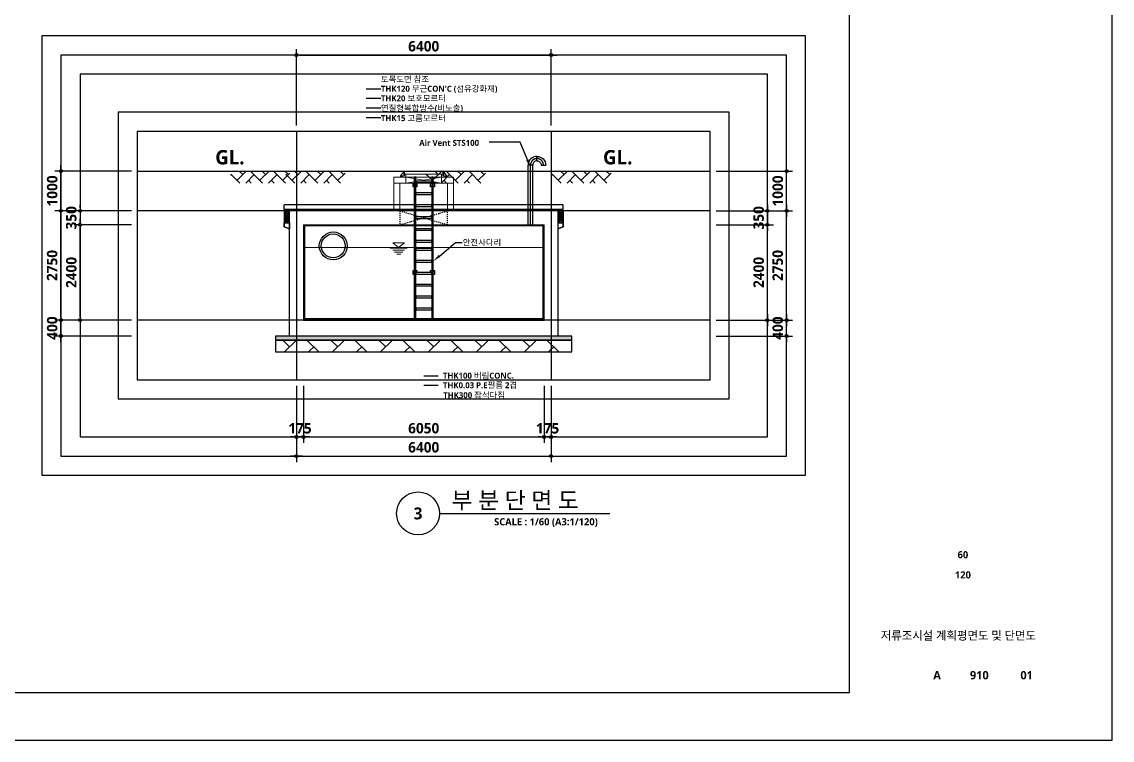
# Model space of a CAD drawing. Header units: millimetres. Extents: x 0 to 50400, y 0 to 35640.
# Drawn here: x 22989 to 50400, y 0 to 18076 of the extents above; entities that cross this region are included whole.
import ezdxf
from ezdxf import colors
from ezdxf.entities.mleader import LeaderData, LeaderLine
from ezdxf.enums import TextEntityAlignment as Align
from ezdxf.math import Vec2, Vec3

# ---------------------------------------------------------------- set-up
doc = ezdxf.new("R2010")
doc.units = ezdxf.units.MM
doc.header["$LTSCALE"] = 100
doc.linetypes.add('CENTERX2', pattern=[101.6, 63.5, -12.7, 12.7, -12.7])
doc.linetypes.add('HID', pattern=[0.5, 0.25, -0.25])
doc.layers.get('Defpoints').update_dxf_attribs({"color": 153})
for name, color, linetype in [('A-ANNO-TITL', 7, 'Continuous'), ('A-LINE01', 1, 'Continuous'), ('A-MKXS-TEXT1', 3, 'Continuous'), ('A-ST-AXIS-DIM', 7, 'Continuous'), ('AA-XXXX-TXT1', 2, 'Continuous'), ('CEN', 1, 'Continuous'), ('col-so', 253, 'Continuous'), ('CON', 2, 'Continuous'), ('CS-LEAT', 3, 'Continuous'), ('dasco-ceraco', 7, 'Continuous'), ('fin-5', 6, 'Continuous'), ('GL', 3, 'Continuous'), ('HAT', 5, 'Continuous'), ('HID', 7, 'HID'), ('Leader', 7, 'Continuous'), ('WAL', 3, 'Continuous'), ('치수선', 1, 'Continuous')]:
    doc.layers.add(name, color=color, linetype=linetype)
doc.layers.add('AR-TEXT', color=7, linetype='Continuous', lineweight=0)
doc.layers.add('G(그리드1)', color=185, linetype='Continuous', plot=False)
doc.layers.add('G(그리드2)', color=235, linetype='Continuous', plot=False)
doc.styles.add('2020음성 1차', font='')
doc.styles.add('SH_대대리576', font='')
doc.styles.add('SH_진천_나눔', font='')
doc.styles.get("Standard").update_dxf_attribs({"font": 'NanumGothic.ttf'})
doc.styles.add('치수문자', font='')
doc.styles.get('2020음성 1차').set_extended_font_data('NanumGothic', bold=True)
doc.styles.get('SH_대대리576').set_extended_font_data('NanumGothic', bold=True)
doc.styles.get('SH_진천_나눔').set_extended_font_data('NanumGothic', bold=True)
doc.styles.get('치수문자').set_extended_font_data('NanumGothic', bold=True)
doc.dimstyles.new('SHP 75', dxfattribs={"dimscale": 75, "dimtxt": 3.5, "dimasz": 1, "dimexe": 2, "dimexo": 2, "dimgap": 1, "dimtad": 1, "dimdec": 0, "dimzin": 0, "dimdsep": 46, "dimtxsty": 'SH_대대리576', "dimblk": 'DIMDOT', "dimcen": 0.09, "dimclrd": 256, "dimclre": 256, "dimclrt": 3, "dimadec": 0, "dimazin": 1, "dimtfac": 1, "dimtdec": 0, "dimtix": 1, "dimtmove": 2, "dimatfit": 0, "dimldrblk": 'DIMDOT', "dimfxl": 1, "dimtfillclr": 3, "dimtolj": 1, "dimtzin": 0, "dimlwd": -1, "dimlwe": -1, "dimarcsym": 0})
pattern_1 = [(45, (-276583.42, -239974.8), (-21.2132034, 21.2132034), [])]

# ---------------------------------------------------------------- blocks, each defined once
blk = doc.blocks.new('DIMDOT')
at = {"color": 0}
blk.add_line((-2, 0), (2, 0), dxfattribs=at)
for radius in [0.5, 0.25]:
    blk.add_circle((0, 0), radius, dxfattribs=at)
blk = doc.blocks.new('*D9028')
at = {"layer": 'A-ST-AXIS-DIM'}
for p, q in [((29893, 15469), (29893, 17389)), ((36293, 15469), (36293, 17389)), ((29968, 17239), (36218, 17239))]:
    blk.add_line(p, q, dxfattribs=at)
at = {"layer": 'Defpoints', "color": 0}
for p in [(36293, 17239), (29893, 15319), (36293, 15319)]:
    blk.add_point(p, dxfattribs=at)
at = {"layer": 'A-ST-AXIS-DIM', "linetype": 'ByBlock', "xscale": 75, "yscale": 75, "zscale": 75, "rotation": 180}
blk.add_blockref('DIMDOT', (29893, 17239), dxfattribs=at)
at = {"layer": 'A-ST-AXIS-DIM', "linetype": 'ByBlock', "xscale": 75, "yscale": 75, "zscale": 75}
blk.add_blockref('DIMDOT', (36293, 17239), dxfattribs=at)
at = {"layer": 'A-ST-AXIS-DIM', "color": 3, "insert": (33093, 17459), "char_height": 262.5, "attachment_point": 5, "style": 'SH_진천_나눔'}
blk.add_mtext('\\A1;6400', dxfattribs=at)
blk = doc.blocks.new('A$C33C00288')
at = {"layer": 'AR-TEXT', "color": 140}
for points in [[(0, 0), (-145, 114)], [(145, 114), (-145, 114)], [(0, 0), (145, 114)], [(-208, -21), (215, -21)], [(-144, -71), (152, -71)], [(-100, -121), (107, -121)], [(-48, -171), (56, -171)]]:
    blk.add_lwpolyline(points, dxfattribs=at)
blk = doc.blocks.new('*D9029')
at = {"layer": 'A-ST-AXIS-DIM'}
for p, q in [((23973, 10644), (23973, 10719)), ((25743, 10569), (23823, 10569)), ((23973, 10169), (23973, 10569)), ((25743, 10169), (23823, 10169)), ((23973, 10094), (23973, 10019))]:
    blk.add_line(p, q, dxfattribs=at)
at = {"layer": 'Defpoints', "color": 0}
for p in [(23973, 10569), (25893, 10569), (25893, 10169)]:
    blk.add_point(p, dxfattribs=at)
at = {"layer": 'A-ST-AXIS-DIM', "linetype": 'ByBlock', "xscale": 75, "yscale": 75, "zscale": 75}
for p, rotation in [((23973, 10569), 270), ((23973, 10169), 90)]:
    blk.add_blockref('DIMDOT', p, dxfattribs=dict(at, rotation=rotation))
at = {"layer": 'A-ST-AXIS-DIM', "color": 3, "insert": (23754, 10369), "char_height": 262.5, "attachment_point": 5, "rotation": 90, "style": 'SH_진천_나눔'}
blk.add_mtext('\\A1;400', dxfattribs=at)
blk = doc.blocks.new('*D9030')
at = {"layer": 'A-ST-AXIS-DIM'}
for p, q in [((25743, 13319), (23823, 13319)), ((23973, 10644), (23973, 13244)), ((25743, 10569), (23823, 10569))]:
    blk.add_line(p, q, dxfattribs=at)
at = {"layer": 'Defpoints', "color": 0}
for p in [(23973, 13319), (25893, 13319), (25893, 10569)]:
    blk.add_point(p, dxfattribs=at)
at = {"layer": 'A-ST-AXIS-DIM', "linetype": 'ByBlock', "xscale": 75, "yscale": 75, "zscale": 75}
for p, rotation in [((23973, 13319), 90), ((23973, 10569), 270)]:
    blk.add_blockref('DIMDOT', p, dxfattribs=dict(at, rotation=rotation))
at = {"layer": 'A-ST-AXIS-DIM', "color": 3, "insert": (23753, 11944), "char_height": 262.5, "attachment_point": 5, "rotation": 90, "style": 'SH_진천_나눔'}
blk.add_mtext('\\A1;2750', dxfattribs=at)
blk = doc.blocks.new('*D9032')
at = {"layer": 'A-ST-AXIS-DIM'}
for p, q in [((25743, 12969), (24303, 12969)), ((24453, 10644), (24453, 12894)), ((25743, 10569), (24303, 10569))]:
    blk.add_line(p, q, dxfattribs=at)
at = {"layer": 'Defpoints', "color": 0}
for p in [(24453, 12969), (25893, 12969), (25893, 10569)]:
    blk.add_point(p, dxfattribs=at)
at = {"layer": 'A-ST-AXIS-DIM', "linetype": 'ByBlock', "xscale": 75, "yscale": 75, "zscale": 75}
for p, rotation in [((24453, 12969), 90), ((24453, 10569), 270)]:
    blk.add_blockref('DIMDOT', p, dxfattribs=dict(at, rotation=rotation))
at = {"layer": 'A-ST-AXIS-DIM', "color": 3, "insert": (24234, 11769), "char_height": 262.5, "attachment_point": 5, "rotation": 90, "style": 'SH_진천_나눔'}
blk.add_mtext('\\A1;2400', dxfattribs=at)
blk = doc.blocks.new('*D9034')
at = {"layer": 'A-ST-AXIS-DIM'}
for p, q in [((24453, 13394), (24453, 13469)), ((25743, 13319), (24303, 13319)), ((24453, 13319), (24453, 12969)), ((25743, 12969), (24303, 12969)), ((24453, 12894), (24453, 12819))]:
    blk.add_line(p, q, dxfattribs=at)
at = {"layer": 'Defpoints', "color": 0}
for p in [(25893, 13319), (24453, 12969), (25893, 12969)]:
    blk.add_point(p, dxfattribs=at)
at = {"layer": 'A-ST-AXIS-DIM', "linetype": 'ByBlock', "xscale": 75, "yscale": 75, "zscale": 75}
for p, rotation in [((24453, 13319), 270), ((24453, 12969), 90)]:
    blk.add_blockref('DIMDOT', p, dxfattribs=dict(at, rotation=rotation))
at = {"layer": 'A-ST-AXIS-DIM', "color": 3, "insert": (24233, 13144), "char_height": 262.5, "attachment_point": 5, "rotation": 90, "style": 'SH_진천_나눔'}
blk.add_mtext('\\A1;350', dxfattribs=at)
blk = doc.blocks.new('*D9035')
at = {"layer": 'A-ST-AXIS-DIM'}
for p, q in [((25743, 14319), (23823, 14319)), ((23973, 13394), (23973, 14244)), ((25743, 13319), (23823, 13319))]:
    blk.add_line(p, q, dxfattribs=at)
at = {"layer": 'Defpoints', "color": 0}
for p in [(23973, 14319), (25893, 14319), (25893, 13319)]:
    blk.add_point(p, dxfattribs=at)
at = {"layer": 'A-ST-AXIS-DIM', "linetype": 'ByBlock', "xscale": 75, "yscale": 75, "zscale": 75}
for p, rotation in [((23973, 14319), 90), ((23973, 13319), 270)]:
    blk.add_blockref('DIMDOT', p, dxfattribs=dict(at, rotation=rotation))
at = {"layer": 'A-ST-AXIS-DIM', "color": 3, "insert": (23754, 13819), "char_height": 262.5, "attachment_point": 5, "rotation": 90, "style": 'SH_진천_나눔'}
blk.add_mtext('\\A1;1000', dxfattribs=at)
blk = doc.blocks.new('*D9036')
at = {"layer": 'A-ST-AXIS-DIM'}
for p, q in [((29893, 8919), (29893, 7479)), ((30068, 8919), (30068, 7479)), ((29818, 7629), (29743, 7629)), ((29893, 7629), (30068, 7629)), ((30143, 7629), (30218, 7629))]:
    blk.add_line(p, q, dxfattribs=at)
at = {"layer": 'Defpoints', "color": 0}
for p in [(29893, 9069), (30068, 9069), (30068, 7629)]:
    blk.add_point(p, dxfattribs=at)
at = {"layer": 'A-ST-AXIS-DIM', "linetype": 'ByBlock', "xscale": 75, "yscale": 75, "zscale": 75}
blk.add_blockref('DIMDOT', (29893, 7629), dxfattribs=at)
at = {"layer": 'A-ST-AXIS-DIM', "linetype": 'ByBlock', "xscale": 75, "yscale": 75, "zscale": 75, "rotation": 180}
blk.add_blockref('DIMDOT', (30068, 7629), dxfattribs=at)
at = {"layer": 'A-ST-AXIS-DIM', "color": 3, "insert": (29981, 7847), "char_height": 262.5, "attachment_point": 5, "style": 'SH_진천_나눔'}
blk.add_mtext('\\A1;175', dxfattribs=at)
blk = doc.blocks.new('*D9037')
at = {"layer": 'A-ST-AXIS-DIM'}
for p, q in [((29893, 8919), (29893, 6999)), ((36293, 8919), (36293, 6999)), ((29968, 7149), (36218, 7149))]:
    blk.add_line(p, q, dxfattribs=at)
at = {"layer": 'Defpoints', "color": 0}
for p in [(29893, 9069), (36293, 9069), (36293, 7149)]:
    blk.add_point(p, dxfattribs=at)
at = {"layer": 'A-ST-AXIS-DIM', "linetype": 'ByBlock', "xscale": 75, "yscale": 75, "zscale": 75, "rotation": 180}
blk.add_blockref('DIMDOT', (29893, 7149), dxfattribs=at)
at = {"layer": 'A-ST-AXIS-DIM', "linetype": 'ByBlock', "xscale": 75, "yscale": 75, "zscale": 75}
blk.add_blockref('DIMDOT', (36293, 7149), dxfattribs=at)
at = {"layer": 'A-ST-AXIS-DIM', "color": 3, "insert": (33093, 7369), "char_height": 262.5, "attachment_point": 5, "style": 'SH_진천_나눔'}
blk.add_mtext('\\A1;6400', dxfattribs=at)
blk = doc.blocks.new('*D9038')
at = {"layer": 'A-ST-AXIS-DIM'}
for p, q in [((36118, 8919), (36118, 7479)), ((36293, 8919), (36293, 7479)), ((36043, 7629), (35968, 7629)), ((36293, 7629), (36118, 7629)), ((36368, 7629), (36443, 7629))]:
    blk.add_line(p, q, dxfattribs=at)
at = {"layer": 'Defpoints', "color": 0}
for p in [(36118, 9069), (36293, 9069), (36118, 7629)]:
    blk.add_point(p, dxfattribs=at)
at = {"layer": 'A-ST-AXIS-DIM', "linetype": 'ByBlock', "xscale": 75, "yscale": 75, "zscale": 75}
blk.add_blockref('DIMDOT', (36118, 7629), dxfattribs=at)
at = {"layer": 'A-ST-AXIS-DIM', "linetype": 'ByBlock', "xscale": 75, "yscale": 75, "zscale": 75, "rotation": 180}
blk.add_blockref('DIMDOT', (36293, 7629), dxfattribs=at)
at = {"layer": 'A-ST-AXIS-DIM', "color": 3, "insert": (36206, 7847), "char_height": 262.5, "attachment_point": 5, "style": 'SH_진천_나눔'}
blk.add_mtext('\\A1;175', dxfattribs=at)
blk = doc.blocks.new('*D9039')
at = {"layer": 'A-ST-AXIS-DIM'}
for p, q in [((30068, 8919), (30068, 7479)), ((36118, 8919), (36118, 7479)), ((30143, 7629), (36043, 7629))]:
    blk.add_line(p, q, dxfattribs=at)
at = {"layer": 'Defpoints', "color": 0}
for p in [(30068, 9069), (36118, 9069), (36118, 7629)]:
    blk.add_point(p, dxfattribs=at)
at = {"layer": 'A-ST-AXIS-DIM', "linetype": 'ByBlock', "xscale": 75, "yscale": 75, "zscale": 75, "rotation": 180}
blk.add_blockref('DIMDOT', (30068, 7629), dxfattribs=at)
at = {"layer": 'A-ST-AXIS-DIM', "linetype": 'ByBlock', "xscale": 75, "yscale": 75, "zscale": 75}
blk.add_blockref('DIMDOT', (36118, 7629), dxfattribs=at)
at = {"layer": 'A-ST-AXIS-DIM', "color": 3, "insert": (33093, 7849), "char_height": 262.5, "attachment_point": 5, "style": 'SH_진천_나눔'}
blk.add_mtext('\\A1;6050', dxfattribs=at)
blk = doc.blocks.new('*D9040')
at = {"layer": 'A-ST-AXIS-DIM'}
for p, q in [((42213, 10644), (42213, 10719)), ((40443, 10569), (42363, 10569)), ((42213, 10169), (42213, 10569)), ((40443, 10169), (42363, 10169)), ((42213, 10094), (42213, 10019))]:
    blk.add_line(p, q, dxfattribs=at)
at = {"layer": 'Defpoints', "color": 0}
for p in [(40293, 10569), (42213, 10569), (40293, 10169)]:
    blk.add_point(p, dxfattribs=at)
at = {"layer": 'A-ST-AXIS-DIM', "linetype": 'ByBlock', "xscale": 75, "yscale": 75, "zscale": 75}
for p, rotation in [((42213, 10569), 270), ((42213, 10169), 90)]:
    blk.add_blockref('DIMDOT', p, dxfattribs=dict(at, rotation=rotation))
at = {"layer": 'A-ST-AXIS-DIM', "color": 3, "insert": (41994, 10369), "char_height": 262.5, "attachment_point": 5, "rotation": 90, "style": 'SH_진천_나눔'}
blk.add_mtext('\\A1;400', dxfattribs=at)
blk = doc.blocks.new('*D9041')
at = {"layer": 'A-ST-AXIS-DIM'}
for p, q in [((40443, 13319), (42363, 13319)), ((42213, 10644), (42213, 13244)), ((40443, 10569), (42363, 10569))]:
    blk.add_line(p, q, dxfattribs=at)
at = {"layer": 'Defpoints', "color": 0}
for p in [(40293, 13319), (42213, 13319), (40293, 10569)]:
    blk.add_point(p, dxfattribs=at)
at = {"layer": 'A-ST-AXIS-DIM', "linetype": 'ByBlock', "xscale": 75, "yscale": 75, "zscale": 75}
for p, rotation in [((42213, 13319), 90), ((42213, 10569), 270)]:
    blk.add_blockref('DIMDOT', p, dxfattribs=dict(at, rotation=rotation))
at = {"layer": 'A-ST-AXIS-DIM', "color": 3, "insert": (41993, 11944), "char_height": 262.5, "attachment_point": 5, "rotation": 90, "style": 'SH_진천_나눔'}
blk.add_mtext('\\A1;2750', dxfattribs=at)
blk = doc.blocks.new('*D9042')
at = {"layer": 'A-ST-AXIS-DIM'}
for p, q in [((40443, 12969), (41883, 12969)), ((41733, 10644), (41733, 12894)), ((40443, 10569), (41883, 10569))]:
    blk.add_line(p, q, dxfattribs=at)
at = {"layer": 'Defpoints', "color": 0}
for p in [(40293, 12969), (41733, 12969), (40293, 10569)]:
    blk.add_point(p, dxfattribs=at)
at = {"layer": 'A-ST-AXIS-DIM', "linetype": 'ByBlock', "xscale": 75, "yscale": 75, "zscale": 75}
for p, rotation in [((41733, 12969), 90), ((41733, 10569), 270)]:
    blk.add_blockref('DIMDOT', p, dxfattribs=dict(at, rotation=rotation))
at = {"layer": 'A-ST-AXIS-DIM', "color": 3, "insert": (41514, 11769), "char_height": 262.5, "attachment_point": 5, "rotation": 90, "style": 'SH_진천_나눔'}
blk.add_mtext('\\A1;2400', dxfattribs=at)
blk = doc.blocks.new('*D9043')
at = {"layer": 'A-ST-AXIS-DIM'}
for p, q in [((41733, 13394), (41733, 13469)), ((40443, 13319), (41883, 13319)), ((41733, 13319), (41733, 12969)), ((40443, 12969), (41883, 12969)), ((41733, 12894), (41733, 12819))]:
    blk.add_line(p, q, dxfattribs=at)
at = {"layer": 'Defpoints', "color": 0}
for p in [(40293, 13319), (40293, 12969), (41733, 12969)]:
    blk.add_point(p, dxfattribs=at)
at = {"layer": 'A-ST-AXIS-DIM', "linetype": 'ByBlock', "xscale": 75, "yscale": 75, "zscale": 75}
for p, rotation in [((41733, 13319), 270), ((41733, 12969), 90)]:
    blk.add_blockref('DIMDOT', p, dxfattribs=dict(at, rotation=rotation))
at = {"layer": 'A-ST-AXIS-DIM', "color": 3, "insert": (41513, 13144), "char_height": 262.5, "attachment_point": 5, "rotation": 90, "style": 'SH_진천_나눔'}
blk.add_mtext('\\A1;350', dxfattribs=at)
blk = doc.blocks.new('*D9044')
at = {"layer": 'A-ST-AXIS-DIM'}
for p, q in [((40443, 14319), (42363, 14319)), ((42213, 13394), (42213, 14244)), ((40443, 13319), (42363, 13319))]:
    blk.add_line(p, q, dxfattribs=at)
at = {"layer": 'Defpoints', "color": 0}
for p in [(40293, 14319), (42213, 14319), (40293, 13319)]:
    blk.add_point(p, dxfattribs=at)
at = {"layer": 'A-ST-AXIS-DIM', "linetype": 'ByBlock', "xscale": 75, "yscale": 75, "zscale": 75}
for p, rotation in [((42213, 14319), 90), ((42213, 13319), 270)]:
    blk.add_blockref('DIMDOT', p, dxfattribs=dict(at, rotation=rotation))
at = {"layer": 'A-ST-AXIS-DIM', "color": 3, "insert": (41994, 13819), "char_height": 262.5, "attachment_point": 5, "rotation": 90, "style": 'SH_진천_나눔'}
blk.add_mtext('\\A1;1000', dxfattribs=at)
blk = doc.blocks.new('A$C4B63393F')
at = {"layer": 'dasco-ceraco', "color": 8}
for points in [[(70, 4200), (30, 4200), (30, 634), (70, 634)], [(510, 4200), (470, 4200), (470, 634), (510, 634)], [(470, 4100), (70, 4100), (70, 4060), (470, 4060)], [(470, 3800), (70, 3800), (70, 3760), (470, 3760)], [(470, 3500), (70, 3500), (70, 3460), (470, 3460)], [(470, 3200), (70, 3200), (70, 3160), (470, 3160)], [(470, 2900), (70, 2900), (70, 2860), (470, 2860)], [(470, 2600), (70, 2600), (70, 2560), (470, 2560)], [(470, 2400), (70, 2400), (70, 2360), (470, 2360)], [(470, 2100), (70, 2100), (70, 2060), (470, 2060)], [(470, 1800), (70, 1800), (70, 1760), (470, 1760)], [(470, 1500), (70, 1500), (70, 1460), (470, 1460)], [(470, 1200), (70, 1200), (70, 1160), (470, 1160)], [(470, 900), (70, 900), (70, 860), (470, 860)], [(100, 630), (0, 630), (0, 634), (100, 634)], [(540, 630), (440, 630), (440, 634), (540, 634)]]:
    blk.add_lwpolyline(points, close=True, dxfattribs=at)
for points in [[(30, 3950), (0, 3950), (0, 4050), (30, 4050)], [(70, 4050), (100, 4050), (100, 3950), (70, 3950)], [(470, 3950), (440, 3950), (440, 4050), (470, 4050)], [(510, 4050), (540, 4050), (540, 3950), (510, 3950)], [(30, 1750), (0, 1750), (0, 1850), (30, 1850)], [(70, 1850), (100, 1850), (100, 1800)], [(100, 1750), (100, 1750), (70, 1750)], [(100, 1760), (100, 1750)], [(440, 1800), (440, 1850)], [(440, 1850), (440, 1850), (470, 1850)], [(470, 1750), (440, 1750), (440, 1760)], [(510, 1850), (540, 1850), (540, 1750), (510, 1750)]]:
    blk.add_lwpolyline(points, dxfattribs=at)
for centre in [(13, 3964), (86, 4036), (453, 3964), (526, 4036), (13, 1764), (86, 1836), (526, 1836)]:
    blk.add_circle(centre, 5, dxfattribs=at)
blk = doc.blocks.new('A$C767D5329')
at = {"layer": 'A-LINE01', "color": 251, "lineweight": 0}
for p, q in [((1500, 850), (0, 850)), ((0, 850), (0, 0)), ((167, 877), (241, 974)), ((167, 877), (267, 877)), ((167, 877), (167, 850)), ((194, 877), (194, 850)), ((220, 877), (220, 850)), ((1259, 1000), (241, 1000)), ((241, 1000), (241, 974)), ((241, 974), (246, 968)), ((246, 968), (246, 903)), ((246, 903), (267, 903)), ((267, 1000), (267, 925)), ((1233, 925), (267, 925)), ((267, 903), (267, 877)), ((300, 925), (300, 850)), ((1200, 700), (300, 850)), ((300, 700), (1200, 850)), ((300, 850), (300, 700)), ((1200, 925), (1200, 850)), ((1200, 850), (1200, 700)), ((1233, 1000), (1233, 925)), ((1254, 903), (1233, 903)), ((1233, 903), (1233, 877)), ((1333, 877), (1233, 877)), ((1259, 974), (1254, 968)), ((1254, 968), (1254, 903)), ((1259, 1000), (1259, 974)), ((1333, 877), (1259, 974)), ((1280, 877), (1280, 850)), ((1306, 877), (1306, 850)), ((1333, 877), (1333, 850)), ((1500, 850), (1500, 0)), ((300, 700), (0, 700)), ((150, 700), (150, 0)), ((300, 700), (1200, 700)), ((1200, 700), (1500, 700)), ((1350, 700), (1350, 0))]:
    blk.add_line(p, q, dxfattribs=at)
blk = doc.blocks.new('*U9027')
at = {"layer": 'A-ANNO-TITL'}
blk.add_line((0, 0), (3566, 0), dxfattribs=at)
blk.add_circle((-450, 0), 450, dxfattribs=at)
at = {"layer": 'AA-XXXX-TXT1', "style": 'SH_진천_나눔'}
blk.add_attdef('DWG.TITLE', (250, 100), '', height=350, dxfattribs=at)
at = {"layer": 'AA-XXXX-TXT1', "color": 7, "style": 'SH_진천_나눔'}
blk.add_attdef('NO1', text='', height=300, dxfattribs=at).set_placement((-450, 0), align=Align.MIDDLE)
at = {"layer": 'AA-XXXX-TXT1', "style": 'SH_진천_나눔'}
blk.add_attdef('SCALE', text='', height=150, dxfattribs=at).set_placement((3316, -100), align=Align.TOP_RIGHT)

msp = doc.modelspace()

# ---------------------------------------------------------------- hatches: boundary and pattern name
at = {"layer": 'HAT'}
h = msp.add_hatch(dxfattribs=at)
h.set_pattern_fill('AR-HBONE', color=256, scale=2)
h.set_pattern_definition([(45, (-100342.2, -3441.98), (0, 287.3682), [609.6, -203.2]), (135, (-100198.52, -3298.3), (3e-14, 287.3682), [609.6, -203.2])])
h.paths.add_polyline_path([(29729.1, 14319.2), (28243, 14319.2), (28243, 14019.2), (29729.1, 14019.2)])
h = msp.add_hatch(dxfattribs=at)
h.set_pattern_fill('AR-HBONE', color=256, scale=2)
h.set_pattern_definition([(45, (-98955.4, -3441.98), (0, 287.3682), [609.6, -203.2]), (135, (-98811.7, -3298.3), (3e-14, 287.3682), [609.6, -203.2])])
h.paths.add_polyline_path([(31115.9, 14319.2), (29629.8, 14319.2), (29629.8, 14019.2), (31115.9, 14019.2)])
h = msp.add_hatch(dxfattribs=at)
h.set_pattern_fill('AR-HBONE', color=256, scale=2)
h.set_pattern_definition([(45, (-95427.61, -3441.98), (0, 287.3682), [609.6, -203.2]), (135, (-95283.93, -3298.3), (3e-14, 287.3682), [609.6, -203.2])])
h.paths.add_polyline_path([(34643.7, 14319.2), (33157.6, 14319.2), (33157.6, 14019.2), (34643.7, 14019.2)])
h = msp.add_hatch(dxfattribs=at)
h.set_pattern_fill('AR-HBONE', color=256, scale=2)
h.set_pattern_definition([(45, (-92265.06, -3441.98), (0, 287.3682), [609.6, -203.2]), (135, (-92121.38, -3298.3), (3e-14, 287.3682), [609.6, -203.2])])
h.paths.add_polyline_path([(37806.3, 14319.2), (36320.2, 14319.2), (36320.2, 14019.2), (37806.3, 14019.2)])
at = {"layer": 'HAT', "transparency": 33554687}
h = msp.add_hatch(dxfattribs=at)
h.set_pattern_fill('ANSI31', color=256, scale=30, angle=180)
h.set_pattern_definition(pattern_1)
h.paths.add_polyline_path([(29588, 13319.2), (29688, 13319.2), (29688, 13269.2), (29588, 13269.2)])
h.paths.add_polyline_path([(29588, 13269.2), (29688, 13269.2), (29688, 13209.2), (29588, 13209.2)])
h.paths.add_polyline_path([(29588, 13209.2), (29688, 13209.2), (29688, 13149.2), (29588, 13149.2)])
h.paths.add_polyline_path([(29588, 13149.2), (29688, 13149.2), (29688, 13089.2), (29588, 13089.2)])
h.paths.add_polyline_path([(29588, 13089.2), (29688, 13089.2), (29688, 13029.2), (29588, 13029.2)])
h.paths.add_polyline_path([(29588, 13339.2), (29688, 13339.2), (29688, 13319.2), (29588, 13319.2)])
h = msp.add_hatch(dxfattribs=at)
h.set_pattern_fill('ANSI31', color=256, scale=30)
h.set_pattern_definition(pattern_1)
h.paths.add_polyline_path([(36598, 13319.2), (36498, 13319.2), (36498, 13269.2), (36598, 13269.2)])
h.paths.add_polyline_path([(36598, 13269.2), (36498, 13269.2), (36498, 13209.2), (36598, 13209.2)])
h.paths.add_polyline_path([(36598, 13209.2), (36498, 13209.2), (36498, 13149.2), (36598, 13149.2)])
h.paths.add_polyline_path([(36598, 13149.2), (36498, 13149.2), (36498, 13089.2), (36598, 13089.2)])
h.paths.add_polyline_path([(36598, 13089.2), (36498, 13089.2), (36498, 13029.2), (36598, 13029.2)])
h.paths.add_polyline_path([(36598, 13339.2), (36498, 13339.2), (36498, 13319.2), (36598, 13319.2)])
at = {"layer": 'HAT'}
h = msp.add_hatch(dxfattribs=at)
h.set_pattern_fill('AR-SAND', color=256)
h.set_pattern_definition([(37.5, (-111792.203, -7903.21), (-1.600031, 48.941324), [0, -38.608, 0, -43.18, 0, -41.275]), (7.5, (-111792.203, -7903.21), (44.952328, 71.68251), [0, -20.828, 0, -34.798, 0, -13.335]), (327.5, (-111823.445, -7903.21), (79.099237, 0.143718), [0, -12.7, 0, -45.72, 0, -59.69]), (317.5, (-111823.445, -7903.21), (76.355645, 22.292932), [0, -6.35, 0, -29.972, 0, -34.29])])
h.paths.add_polyline_path([(36818, 10169.2), (29368, 10169.2), (29368, 10069.2), (36818, 10069.2)])
h = msp.add_hatch(dxfattribs=at)
h.set_pattern_fill('AR-HBONE', color=256, scale=4.2)
h.set_pattern_definition([(45, (-111792.2, -7903.2), (0, 603.4732), [1280.16, -426.72]), (135, (-111490.47, -7601.47), (6e-14, 603.4732), [1280.16, -426.72])])
h.paths.add_polyline_path([(36818, 10069.2), (29368, 10069.2), (29368, 9769.2), (36818, 9769.2)])

# ---------------------------------------------------------------- linework, layer by layer
msp.add_lwpolyline([(29368, 10069.2), (29368, 9769.2), (36818, 9769.2), (36818, 10069.2)], close=True)
at = {"ltscale": 30}
for radius in [350, 300]:
    msp.add_circle((30818, 12437.2), radius, dxfattribs=at)
at = {"layer": 'AR-TEXT', "color": 140}
msp.add_lwpolyline([(30098, 12399.2), (36088, 12399.2)], dxfattribs=at)
at = {"layer": 'CEN', "ltscale": 30}
for p, q in [((29893, 15319.2), (29893, 9069.2)), ((36293, 15319.2), (36293, 9069.2)), ((40293, 13319.2), (25893, 13319.2)), ((40293, 10569.2), (25893, 10569.2))]:
    msp.add_line(p, q, dxfattribs=at)
at = {"layer": 'col-so', "transparency": 33554687}
for points in [[(29718, 12869.2), (29588, 12919.2), (29588, 13019.2), (29718, 13019.2)], [(36468, 12869.2), (36598, 12919.2), (36598, 13019.2), (36468, 13019.2)]]:
    msp.add_lwpolyline(points, close=True, dxfattribs=at)
at = {"layer": 'CON'}
for p, q in [((29718, 10169.2), (29718, 13319.2)), ((36468, 13319.2), (29718, 13319.2)), ((36468, 13319.2), (36468, 10169.2)), ((30068, 12969.2), (30068, 10569.2)), ((30068, 12969.2), (36118, 12969.2)), ((36118, 10569.2), (36118, 12969.2)), ((30068, 10569.2), (36118, 10569.2)), ((36468, 10169.2), (29718, 10169.2))]:
    msp.add_line(p, q, dxfattribs=at)
for points in [[(29718, 13019.2), (29588, 13019.2), (29588, 12919.2), (29718, 12869.2)], [(36468, 13019.2), (36598, 13019.2), (36598, 12919.2), (36468, 12869.2)]]:
    msp.add_lwpolyline(points, dxfattribs=at)
at = {"layer": 'CON', "color": 8}
msp.add_lwpolyline([(29368, 10169.2), (29368, 10069.2), (36818, 10069.2), (36818, 10169.2)], close=True, dxfattribs=at)
at = {"layer": 'dasco-ceraco'}
for p, q in [((35718, 12969.2), (35718, 14469.2)), ((35832.3, 12969.2), (35832.3, 14469.2))]:
    msp.add_line(p, q, dxfattribs=at)
at = {"layer": 'dasco-ceraco', "color": 1, "linetype": 'CENTERX2'}
msp.add_line((35775.2, 12969.2), (35775.2, 14469.2), dxfattribs=at)
at = {"layer": 'dasco-ceraco'}
for points in [[(35939.2, 14576.1), (35939.2, 14690.4, 0.4142136), (35718, 14469.2, 0.4142136)], [(35939.2, 14576.1, 0.4142136), (35832.3, 14469.2), (35718, 14469.2)], [(35939.2, 14576.1), (35939.2, 14690.4, -0.4142136), (36160.5, 14469.2, -0.4142136)], [(35939.2, 14576.1, -0.4142136), (36046.2, 14469.2), (36160.5, 14469.2)]]:
    msp.add_lwpolyline(points, format="xyb", dxfattribs=at)
at = {"layer": 'dasco-ceraco', "color": 1, "linetype": 'CENTERX2'}
for start, end in [(90, 180), (0, 90)]:
    msp.add_arc((35939.2, 14469.2), 164.1, start, end, dxfattribs=at)
at = {"layer": 'Defpoints'}
for points in [[(50400, 0), (50400, 35640), (0, 35640), (0, 0)], [(43800, 1200), (43800, 34440), (1200, 34440), (1200, 1200)]]:
    msp.add_lwpolyline(points, close=True, dxfattribs=at)
at = {"layer": 'fin-5'}
for p, q in [((36598, 13469.2), (29588, 13469.2)), ((29588, 13349.2), (29588, 13469.2)), ((36598, 13349.2), (36598, 13469.2)), ((36598, 13349.2), (29588, 13349.2)), ((36088, 12939.2), (30098, 12939.2)), ((30098, 12939.2), (30098, 10599.2)), ((36088, 12939.2), (36088, 10599.2)), ((36088, 10599.2), (30098, 10599.2))]:
    msp.add_line(p, q, dxfattribs=at)
at = {"layer": 'G(그리드1)'}
for points in [[(23493, 6669.2), (42693, 6669.2), (42693, 17719.2), (23493, 17719.2)], [(23973, 7149.2), (42213, 7149.2), (42213, 17239.2), (23973, 17239.2)], [(24453, 7629.2), (41733, 7629.2), (41733, 16759.2), (24453, 16759.2)], [(25413, 8589.2), (40773, 8589.2), (40773, 15799.2), (25413, 15799.2)]]:
    msp.add_lwpolyline(points, close=True, dxfattribs=at)
at = {"layer": 'G(그리드2)'}
msp.add_lwpolyline([(25893, 9069.2), (40293, 9069.2), (40293, 15319.2), (25893, 15319.2)], close=True, dxfattribs=at)
at = {"layer": 'GL'}
msp.add_line((25893, 14319.2), (40293, 14319.2), dxfattribs=at)
at = {"layer": 'HID'}
for p, q in [((36483, 13334.2), (29703, 13334.2)), ((29703, 13334.2), (29703, 13019.2)), ((32493, 12969.2), (33693, 13319.2)), ((32493, 13319.2), (33693, 12969.2)), ((36483, 13334.2), (36483, 13019.2)), ((36103, 12954.2), (30083, 12954.2)), ((30083, 12954.2), (30083, 10584.2)), ((36103, 12954.2), (36103, 10584.2)), ((36103, 10584.2), (30083, 10584.2))]:
    msp.add_line(p, q, dxfattribs=at)
msp.add_lwpolyline([(33693, 13319.2), (32493, 13319.2), (32493, 12969.2), (33693, 12969.2)], close=True, dxfattribs=at)
at = {"layer": 'Leader'}
for p, q in [((31647.5, 16390.5), (32016.8, 16390.5)), ((31647.5, 16150.5), (32016.8, 16150.5)), ((31647.5, 15910.5), (32016.8, 15910.5)), ((31647.5, 15670.5), (32016.8, 15670.5)), ((33093, 9171.6), (33453, 9171.6)), ((33093, 8931.6), (33453, 8931.6))]:
    msp.add_line(p, q, dxfattribs=at)
for points in [[(31647.5, 13349.2, 0, 55.6, 0), (31647.5, 13515.9, 0, 0, 0), (31647.5, 16630.5, 0, 0, 0), (32016.8, 16630.5, 0, 0, 0)], [(33093, 10096.5, 0, 33.3, 0), (33093, 9996.5, 0, 0, 0), (33093, 8691.6, 0, 0, 0), (33453, 8691.6, 0, 0, 0)]]:
    msp.add_lwpolyline(points, format="xyseb", dxfattribs=at)
at = {"layer": 'WAL', "ltscale": 10}
for p, q in [((29588, 13339.2), (29688, 13339.2)), ((29588, 13339.2), (29588, 13029.2)), ((29688, 13339.2), (29688, 13029.2)), ((36598, 13339.2), (36498, 13339.2)), ((36498, 13339.2), (36498, 13029.2)), ((36598, 13339.2), (36598, 13029.2))]:
    msp.add_line(p, q, dxfattribs=at)
at = {"layer": 'WAL'}
for p, q in [((29688, 13269.2), (29588, 13269.2)), ((29688, 13209.2), (29588, 13209.2)), ((36498, 13269.2), (36598, 13269.2)), ((36498, 13209.2), (36598, 13209.2)), ((29688, 13149.2), (29588, 13149.2)), ((29688, 13089.2), (29588, 13089.2)), ((29688, 13029.2), (29588, 13029.2)), ((36498, 13149.2), (36598, 13149.2)), ((36498, 13089.2), (36598, 13089.2)), ((36498, 13029.2), (36598, 13029.2))]:
    msp.add_line(p, q, dxfattribs=at)

# ---------------------------------------------------------------- block references
ref = msp.add_blockref('*U9027', (33490.2, 5705.7), dxfattribs=dict(xscale=1.2, yscale=1.2, zscale=1.2))
ref.add_attrib('SCALE', 'SCALE : 1/60 (A3:1/120)', dxfattribs={"layer": 'A-ANNO-TITL', "height": 180, "style": 'SH_진천_나눔'}).set_placement((37469.9, 5585.7), align=Align.TOP_RIGHT)
ref.add_attrib('DWG.TITLE', '부 분 단 면 도', (33790.2, 5825.7), dxfattribs={"layer": 'A-ANNO-TITL', "height": 420, "style": 'SH_진천_나눔'})
ref.add_attrib('NO1', '3', dxfattribs={"layer": 'A-ANNO-TITL', "color": 7, "height": 300, "style": 'SH_진천_나눔'}).set_placement((32950.2, 5705.7), align=Align.MIDDLE)
at = {"layer": 'AR-TEXT', "color": 0}
msp.add_blockref('A$C33C00288', (32461.1, 12399.2), dxfattribs=at)
at = {"layer": 'CON'}
for name, p in [('A$C767D5329', (32343, 13319.2)), ('A$C4B63393F', (32823.4, 9969.2))]:
    msp.add_blockref(name, p, dxfattribs=at)

# ---------------------------------------------------------------- texts
at = {"layer": 'A-ANNO-TITL', "style": 'SH_진천_나눔'}
for s, height, p in [('60', 180, (46647.1, 4666.7)), ('120', 180, (46647.1, 4160)), ('저류조시설 계획평면도 및 단면도', 210, (46534.1, 2638.4)), ('A', 210, (45997.5, 1636.3)), ('910', 210, (47060.2, 1636.3)), ('01', 210, (48249.5, 1636.3))]:
    msp.add_text(s, height=height, dxfattribs=at).set_placement(p, align=Align.MIDDLE)
at = {"layer": 'A-MKXS-TEXT1', "style": '2020음성 1차'}
for s, p in [('토목도면 참조', (32016.8, 16630.5)), ("THK120 무근CON'C (섬유강화재)", (32016.8, 16390.5)), ('THK20 보호모르터', (32016.8, 16149.9)), ('연질형복합방수(비노출)', (32016.8, 15903.7)), ('THK15 고름모르터', (32016.8, 15651.6)), ('THK100 버림CONC.', (33575.9, 9171.6)), ('THK0.03 P.E필름 2겹', (33575.9, 8931.6))]:
    msp.add_text(s, height=150, dxfattribs=at).set_placement(p, align=Align.MIDDLE_LEFT)
for s, p in [('Air Vent STS100', (32979.7, 14954.5)), ('안전사다리', (34075.6, 12448.5)), ('THK300 잡석다짐', (33583.5, 8605.3))]:
    msp.add_text(s, height=150, dxfattribs=at).set_placement(p)
at = {"layer": 'CS-LEAT', "color": 3, "style": '치수문자'}
for p in [(27851.4, 14487.8), (37600.6, 14487.8)]:
    msp.add_text('GL.', height=360, dxfattribs=at).set_placement(p)

# ---------------------------------------------------------------- dimensions: what is measured, and where the dimension line sits
at = {"layer": 'A-ST-AXIS-DIM'}
for base, p1, p2, picture, middle in [((36293, 17239.2), (29893, 15319.2), (36293, 15319.2), '*D9028', (33093, 17459)), ((30068, 7629.2), (29893, 9069.2), (30068, 9069.2), '*D9036', (29980.5, 7847.4)), ((36293, 7149.2), (29893, 9069.2), (36293, 9069.2), '*D9037', (33093, 7369)), ((36118, 7629.2), (30068, 9069.2), (36118, 9069.2), '*D9039', (33093, 7849))]:
    dim = msp.add_linear_dim(base=base, p1=p1, p2=p2, dimstyle='SHP 75', override={"dimtxsty": 'SH_진천_나눔', "dimldrblk": 'DIMDOT'}, dxfattribs=at)
    dim.commit()
    dim.dimension.update_dxf_attribs({"geometry": picture, "text_midpoint": middle})
for base, p1, p2, angle, picture, middle in [((23973, 14319.2), (25893, 13319.2), (25893, 14319.2), 90, '*D9035', (23754.1, 13819.2)), ((42213, 14319.2), (40293, 13319.2), (40293, 14319.2), 90, '*D9044', (41994.1, 13819.2)), ((23973, 13319.2), (25893, 10569.2), (25893, 13319.2), 90, '*D9030', (23753.3, 11944.2)), ((24453, 12969.2), (25893, 13319.2), (25893, 12969.2), 270, '*D9034', (24233.2, 13144.2)), ((42213, 13319.2), (40293, 10569.2), (40293, 13319.2), 90, '*D9041', (41993.3, 11944.2)), ((41733, 12969.2), (40293, 13319.2), (40293, 12969.2), 270, '*D9043', (41513.2, 13144.2)), ((24453, 12969.2), (25893, 10569.2), (25893, 12969.2), 90, '*D9032', (24233.7, 11769.2)), ((41733, 12969.2), (40293, 10569.2), (40293, 12969.2), 90, '*D9042', (41513.7, 11769.2)), ((23973, 10569.2), (25893, 10169.2), (25893, 10569.2), 90, '*D9029', (23754.1, 10369.2)), ((42213, 10569.2), (40293, 10169.2), (40293, 10569.2), 90, '*D9040', (41994.1, 10369.2)), ((36118, 7629.2), (36293, 9069.2), (36118, 9069.2), 180, '*D9038', (36205.5, 7847.4))]:
    dim = msp.add_linear_dim(base=base, p1=p1, p2=p2, angle=angle, dimstyle='SHP 75', override={"dimtxsty": 'SH_진천_나눔', "dimldrblk": 'DIMDOT'}, dxfattribs=at)
    dim.commit()
    dim.dimension.update_dxf_attribs({"geometry": picture, "text_midpoint": middle})

# ---------------------------------------------------------------- leaders
at = {"layer": '치수선', "color": 7, "ltscale": 10}
ml = msp.add_multileader_mtext('Standard', dxfattribs=at)
ml.set_content('', color=7)
ml.set_leader_properties()
ml.build(insert=Vec2(0, 0))
ml.multileader.update_dxf_attribs({"dogleg_length": 778.7, "arrow_head_size": 200})
ctx = ml.context
ctx.base_point, ctx.char_height, ctx.arrow_head_size, ctx.landing_gap_size, ctx.plane_origin = Vec3(34715.2, 15048.9), 350, 200, 10, Vec3(36525.2, 14419.8)
notes = []
notes.append((ctx, [(0, (1, 1, 0), (35513.9, 15048.9), (-1, 0), 778.7, [(0, [(35775.2, 14419.8)], 0, [])])]))
ctx.mtext.insert, ctx.mtext.alignment, ctx.mtext.flow_direction = Vec3(34725.2, 15048.9), 3, 5
ml = msp.add_multileader_mtext('Standard', dxfattribs=at)
ml.set_content('', color=7)
ml.set_leader_properties()
ml.build(insert=Vec2(0, 0))
ml.multileader.update_dxf_attribs({"dogleg_length": 25, "arrow_head_size": 200})
ctx = ml.context
ctx.base_point, ctx.char_height, ctx.arrow_head_size, ctx.landing_gap_size, ctx.plane_origin = Vec3(34060.8, 12525.6), 350, 200, 10, Vec3(32780.8, 11747.5)
notes.append((ctx, [(0, (1, 1, 0), (33892.2, 12525.6), (1, 0), 168.7, [(0, [(33333, 12053.6)], 0, [])])]))
ctx.mtext.insert, ctx.mtext.flow_direction = Vec3(34070.8, 12525.6), 5
for ctx, leaders in notes:
    for number, flags, end, landing, length, lines in leaders:
        leader = LeaderData()
        leader.index, (leader.has_last_leader_line, leader.has_dogleg_vector, leader.attachment_direction) = number, flags
        leader.last_leader_point, leader.dogleg_vector, leader.dogleg_length = Vec3(end), Vec3(landing), length
        for number, points, colour, breaks in lines:
            line = LeaderLine()
            line.index, line.vertices, line.color, line.breaks = number, Vec3.list(points), colors.encode_raw_color(colour), breaks
            leader.lines.append(line)
        ctx.leaders.append(leader)

doc.saveas('drawing.dxf')
